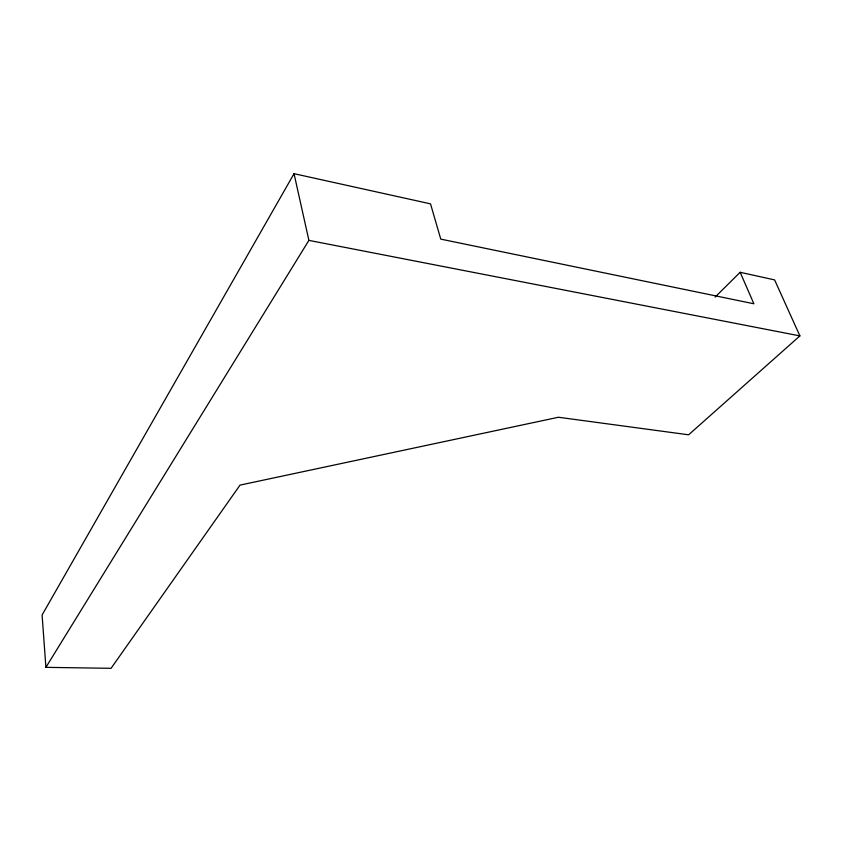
<?xml version="1.0" encoding="UTF-8"?>
<svg xmlns="http://www.w3.org/2000/svg" width="842" height="842" viewBox="0 0 842 842"><rect width="100%" height="100%" fill="white"/><g stroke="black" fill="none" stroke-linecap="round" stroke-linejoin="round"><path stroke-width="1.26" d="M740.16 272.292L753.885 303.773L440.766 239.128L430.525 203.848L294.037 173.684L42.1 614.976L45.9 667.348L111.06 668.316L240.023 485.108L558.467 417.253L688.619 434.798L799.9 335.905L774.608 279.902L740.16 272.292L715.111 297.089M45.9 667.348L308.898 240.38L294.037 173.684M308.898 240.38L799.9 335.905"/></g></svg>
